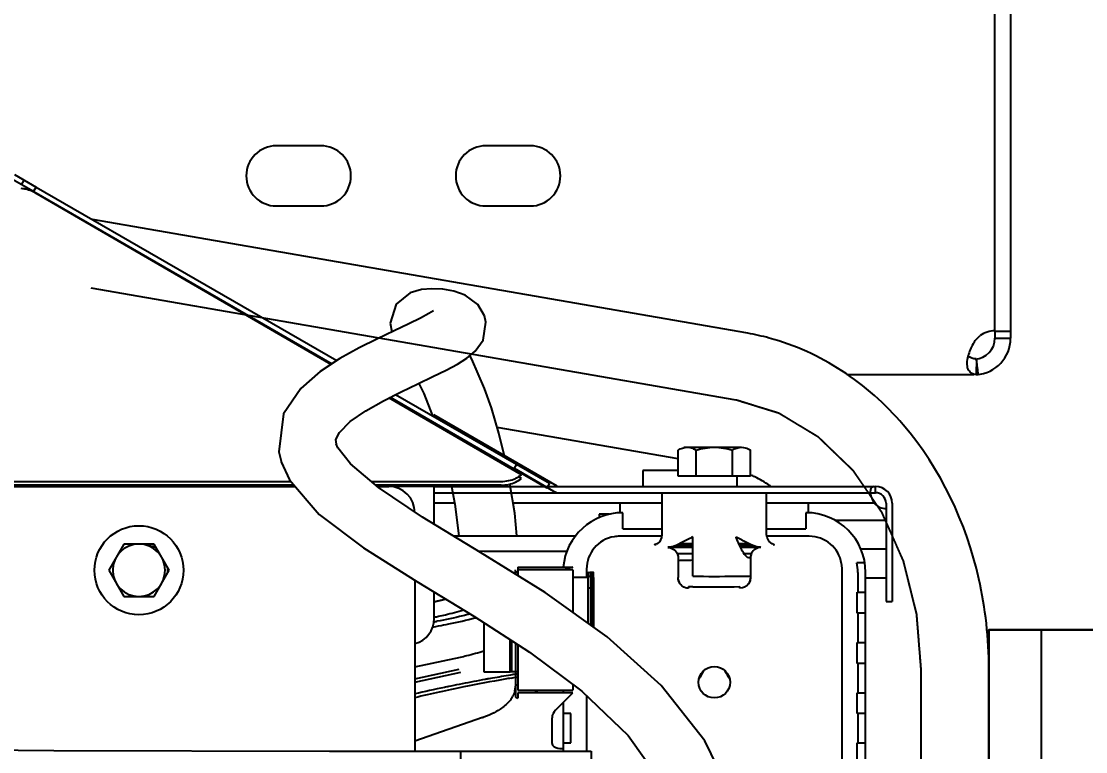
# Model space of a CAD drawing. Header units: millimetres. Extents: x 9130 to 9550, y -18883 to -17651.
# Drawn here: x 9357.52 to 9359.553, y -18043.487 to -18042.091 of the extents above; entities that cross this region are included whole.
import ezdxf

# ---------------------------------------------------------------- set-up
doc = ezdxf.new("R2010")
doc.units = ezdxf.units.MM
doc.linetypes.add('CENTER', pattern=[2, 1.25, -0.25, 0.25, -0.25])
doc.linetypes.add('HIDDEN', pattern=[9.525, 6.35, -3.175])
for name, color, linetype in [('1429459_RE01_DXF_HIDDEN_LINE', 7, 'Continuous'), ('1429459_RE01DXF_CONTINUOUS_LINE', 7, 'Continuous'), ('2654754_DXF_CONTINUOUS_LINE', 7, 'Continuous'), ('2706792_BM04DXF_CONTINUOUS_LINE', 7, 'Continuous'), ('3570569_DXF_CONTINUOUS_LINE', 7, 'Continuous'), ('3884027_DKREDXF_CONTINUOUS_LINE', 7, 'Continuous'), ('5P4115_DXF_CONTINUOUS_LINE', 7, 'Continuous'), ('DEFAULT_1', 7, 'CENTER')]:
    doc.layers.add(name, color=color, linetype=linetype)
doc.styles.add('KOTE ZA MONNTAZU', font='simplex.shx', dxfattribs={"width": 0.7, "oblique": 8, "height": 3})
doc.dimstyles.new('KOTE ZA MONTAZU u cm', dxfattribs={"dimscale": 0, "dimtxt": 1.5, "dimasz": 1.5, "dimexe": 0.8, "dimexo": 0.1, "dimgap": 1, "dimtad": 1, "dimdec": 1, "dimlfac": 10, "dimzin": 12, "dimdsep": 46, "dimtxsty": 'KOTE ZA MONNTAZU', "dimcen": 1.5, "dimclrt": 1, "dimadec": 0, "dimazin": 0, "dimtfac": 1, "dimtdec": 1, "dimtmove": 0, "dimatfit": 3, "dimfxl": 1, "dimtolj": 2, "dimtzin": 0, "dimarcsym": 0})

# ---------------------------------------------------------------- blocks, each defined once
blk = doc.blocks.new('*D1102')
at = {"color": 0, "lineweight": -2, "transparency": 16777216}
for p, q in [((9345.4099, -18047.6265), (9345.4099, -18048.7074)), ((9359.4099, -18047.6265), (9359.4099, -18048.7074)), ((9346.0099, -18048.5074), (9358.8099, -18048.5074))]:
    blk.add_line(p, q, dxfattribs=at)
at = {"color": 0, "transparency": 16777216}
for points in [[(9346.0099, -18048.4074), (9346.0099, -18048.6074), (9345.4099, -18048.5074)], [(9358.8099, -18048.4074), (9358.8099, -18048.6074), (9359.4099, -18048.5074)]]:
    blk.add_solid(points, dxfattribs=at)
at = {"layer": 'Defpoints', "color": 0, "transparency": 16777216}
for p in [(9345.4099, -18047.5265), (9359.4099, -18047.5265), (9359.4099, -18048.5074)]:
    blk.add_point(p, dxfattribs=at)
at = {"color": 1, "transparency": 16777216, "insert": (9352.4099, -18047.7074), "char_height": 3, "width": 6.923188, "attachment_point": 5, "style": 'KOTE ZA MONNTAZU'}
blk.add_mtext('\\A2;{\\H0.4x;140 cm}', dxfattribs=at)

msp = doc.modelspace()

# ---------------------------------------------------------------- linework, layer by layer
at = {"color": 1}
for points in [[(9362.0099, -18042.1815), (9362.0099, -18047.1815), (9362.1099, -18047.1815), (9362.1099, -18042.1815), (9362.0099, -18042.1815), (9360.5684, -18043.254), (9359.3684, -18043.254), (9359.3684, -18046.354), (9360.5684, -18046.354), (9362.0099, -18047.1815)], [(9359.3684, -18043.254), (9359.4684, -18043.254), (9359.4684, -18046.354), (9360.4684, -18046.354), (9360.4684, -18043.254), (9360.5684, -18043.254), (9360.5684, -18046.354), (9359.3684, -18046.354), (9359.3684, -18043.254), (9360.4684, -18043.254)]]:
    msp.add_lwpolyline(points, dxfattribs=at)
at = {"layer": '1429459_RE01_DXF_HIDDEN_LINE', "color": 8, "linetype": 'HIDDEN'}
msp.add_open_spline([(9358.9157, -18043.092), (9358.9156, -18043.0921), (9358.9156, -18043.0922), (9358.9155, -18043.0924), (9358.9154, -18043.0926), (9358.9153, -18043.0928), (9358.9152, -18043.093), (9358.9151, -18043.0933), (9358.9149, -18043.0936), (9358.9148, -18043.0938), (9358.9147, -18043.0941), (9358.9146, -18043.0944), (9358.9145, -18043.0947), (9358.9143, -18043.095), (9358.9142, -18043.0953), (9358.9142, -18043.0955), (9358.9141, -18043.0957), (9358.914, -18043.0959), (9358.9139, -18043.0962), (9358.9139, -18043.0964), (9358.9138, -18043.0965)], degree=3, knots=[0, 0, 0, 0, 0.0625, 0.125, 0.15625, 0.1875, 0.25, 0.3125, 0.375, 0.4375, 0.5, 0.5625, 0.625, 0.6875, 0.75, 0.8125, 0.84375, 0.875, 0.9375, 1, 1, 1, 1], dxfattribs=at)
at = {"layer": '1429459_RE01DXF_CONTINUOUS_LINE', "color": 7, "linetype": 'Continuous'}
for centre, radius, start, end in [((9358.9407, -18043.1042), 0.0333, 162.5394, 166.4248), ((9358.9399, -18043.104), 0.0326, 158.0766, 162.5323)]:
    msp.add_arc(centre, radius, start, end, dxfattribs=at)
at = {"layer": '2654754_DXF_CONTINUOUS_LINE', "color": 3, "linetype": 'Continuous'}
for p, q in [((9358.7074, -18042.9495), (9358.7074, -18042.98)), ((9358.7746, -18042.9495), (9358.7074, -18042.9495)), ((9358.8874, -18042.98), (9358.8874, -18042.96))]:
    msp.add_line(p, q, dxfattribs=at)
at = {"layer": '2706792_BM04DXF_CONTINUOUS_LINE', "color": 7, "linetype": 'Continuous'}
for p, q in [((9358.9077, -18042.6873), (9357.6563, -18042.47)), ((9358.7746, -18042.927), (9358.4293, -18042.8671)), ((9359.3684, -18046.3582), (9359.3684, -18043.3281))]:
    msp.add_line(p, q, dxfattribs=at)
for centre, radius, start, end in [((9358.8287, -18043.1416), 0.4612, 74.9328, 80.1403), ((9358.8197, -18043.1671), 0.2292, 63.6968, 65.8214), ((9358.812, -18043.1818), 0.2459, 56.0224, 63.6261), ((9358.804, -18043.1943), 0.2607, 55.5835, 56.0889), ((9358.5898, -18043.3278), 0.7786, 359.9806, 12.6962)]:
    msp.add_arc(centre, radius, start, end, dxfattribs=at)
msp.add_open_spline([(9359.3494, -18043.1567), (9359.3252, -18043.0501), (9359.2532, -18042.8959), (9359.0931, -18042.7531), (9358.9976, -18042.7095), (9358.9486, -18042.6963)], degree=3, knots=[0, 0, 0, 0, 0.515039, 0.761062, 1, 1, 1, 1], dxfattribs=at)
at = {"layer": '3570569_DXF_CONTINUOUS_LINE', "color": 7, "linetype": 'Continuous'}
for p, q in [((9359.3799, -18042.6824), (9359.3799, -18042.0365)), ((9359.4099, -18042.0365), (9359.4099, -18042.6965)), ((9358.0924, -18042.329), (9358.0074, -18042.329)), ((9358.4924, -18042.329), (9358.4074, -18042.329)), ((9358.0074, -18042.444), (9358.0924, -18042.444)), ((9358.4074, -18042.444), (9358.4924, -18042.444)), ((9359.3799, -18042.6834), (9359.4099, -18042.6834)), ((9359.3799, -18042.6965), (9359.4099, -18042.6965)), ((9359.3447, -18042.7363), (9359.3441, -18042.7661)), ((9359.3399, -18042.7665), (9359.0971, -18042.7665))]:
    msp.add_line(p, q, dxfattribs=at)
at = {"layer": '3570569_DXF_CONTINUOUS_LINE', "color": 3, "linetype": 'Continuous'}
msp.add_line((9359.3799, -18042.6834), (9359.3799, -18042.6965), dxfattribs=at)
at = {"layer": '3570569_DXF_CONTINUOUS_LINE', "color": 7, "linetype": 'Continuous'}
for centre, radius, start, end in [((9358.0074, -18042.3865), 0.0575, 90, 270), ((9358.0924, -18042.3865), 0.0575, 270, 90), ((9358.4074, -18042.3865), 0.0575, 90, 270), ((9358.4924, -18042.3865), 0.0575, 270, 90), ((9359.3818, -18042.7374), 0.055, 92.0214, 123.4929), ((9359.4072, -18042.7493), 0.0807, 148.9192, 166.5137), ((9359.3399, -18042.6965), 0.07, 274.1471, 0), ((9359.8219, -18042.6892), 0.48, 185.6282, 186.0249)]:
    msp.add_arc(centre, radius, start, end, dxfattribs=at)
at = {"layer": '3570569_DXF_CONTINUOUS_LINE', "color": 3, "linetype": 'Continuous'}
msp.add_arc((9359.3399, -18042.6965), 0.04, 273.1317, 0, dxfattribs=at)
at = {"layer": '3570569_DXF_CONTINUOUS_LINE', "color": 7, "linetype": 'Continuous'}
for points in [[(9359.338, -18042.7077), (9359.3416, -18042.7017), (9359.3461, -18042.696), (9359.3515, -18042.6915)], [(9359.3268, -18042.7445), (9359.3268, -18042.7398), (9359.3275, -18042.7351), (9359.3286, -18042.7305)], [(9359.3287, -18042.7558), (9359.3273, -18042.7522), (9359.3268, -18042.7483), (9359.3268, -18042.7445)], [(9359.3446, -18042.7396), (9359.3455, -18042.7484), (9359.3465, -18042.7572), (9359.3475, -18042.7661)], [(9359.3345, -18042.763), (9359.3319, -18042.7613), (9359.3299, -18042.7586), (9359.3287, -18042.7558)], [(9359.3441, -18042.7661), (9359.3408, -18042.7657), (9359.3373, -18042.7649), (9359.3345, -18042.763)]]:
    msp.add_open_spline(points, degree=3, dxfattribs=at)
at = {"layer": '3570569_DXF_CONTINUOUS_LINE', "color": 3, "linetype": 'Continuous'}
msp.add_open_spline([(9359.3442, -18042.7363), (9359.3387, -18042.7359), (9359.3319, -18042.7347), (9359.3288, -18042.7301)], degree=3, dxfattribs=at)
at = {"layer": '3884027_DKREDXF_CONTINUOUS_LINE', "color": 7, "linetype": 'Continuous'}
for p, q in [((9357.5072, -18042.3839), (9357.5485, -18042.4078)), ((9357.5435, -18042.4164), (9357.5022, -18042.3926)), ((9357.5207, -18042.4033), (9357.5257, -18042.3946)), ((9357.5435, -18042.4164), (9357.5485, -18042.4078)), ((9358.1119, -18042.7467), (9357.5464, -18042.4187)), ((9358.4753, -18042.9574), (9358.2224, -18042.8107)), ((9358.3073, -18042.8424), (9358.5429, -18042.9784)), ((9358.4659, -18042.9374), (9358.4609, -18042.9461)), ((9358.4609, -18042.9461), (9358.5238, -18042.9824)), ((9358.4614, -18042.9452), (9358.5369, -18042.9888)), ((9358.4659, -18042.9374), (9358.5288, -18042.9737)), ((9356.8829, -18042.9703), (9358.0349, -18042.9703)), ((9358.1885, -18042.9703), (9358.4366, -18042.9703)), ((9358.4753, -18042.9645), (9358.4695, -18042.9611)), ((9358.9132, -18042.96), (9358.7746, -18042.96)), ((9358.0411, -18042.9774), (9356.8829, -18042.9774)), ((9358.4366, -18042.9774), (9358.1969, -18042.9774)), ((9358.3089, -18043.004), (9358.3089, -18042.98)), ((9358.3089, -18042.98), (9359.1519, -18042.98)), ((9358.3089, -18042.992), (9359.1519, -18042.992)), ((9358.5288, -18042.9737), (9358.5238, -18042.9824)), ((9359.1519, -18042.992), (9359.1519, -18042.98)), ((9358.348, -18043.012), (9358.3089, -18043.012)), ((9358.7439, -18043.012), (9358.4596, -18043.012)), ((9358.6639, -18043.0302), (9358.6639, -18043.012)), ((9359.1495, -18043.012), (9358.9439, -18043.012)), ((9359.0239, -18043.0308), (9359.0239, -18043.012)), ((9358.6435, -18043.0329), (9358.6239, -18043.0329)), ((9358.6689, -18043.061), (9358.6689, -18043.03)), ((9359.0189, -18043.03), (9359.0189, -18043.061)), ((9359.1719, -18043.045), (9359.0753, -18043.045)), ((9358.7439, -18043.075), (9358.6629, -18043.075)), ((9358.6689, -18043.061), (9358.7439, -18043.061)), ((9358.9439, -18043.061), (9359.0189, -18043.061)), ((9359.0249, -18043.075), (9358.9439, -18043.075)), ((9357.7738, -18043.09), (9357.7449, -18043.09)), ((9357.8026, -18043.14), (9357.7738, -18043.09)), ((9358.7721, -18043.092), (9358.8031, -18043.092)), ((9358.8031, -18043.1513), (9358.8031, -18043.0762)), ((9358.8913, -18043.092), (9358.9157, -18043.092)), ((9358.7731, -18043.108), (9358.8031, -18043.108)), ((9358.9004, -18043.108), (9358.9147, -18043.108)), ((9357.7999, -18043.1447), (9357.7999, -18043.1353)), ((9358.4689, -18043.134), (9358.4689, -18043.1505)), ((9358.4689, -18043.134), (9358.5739, -18043.134)), ((9358.5739, -18043.134), (9358.559, -18043.1375)), ((9359.1315, -18043.126), (9359.1163, -18043.126)), ((9357.7738, -18043.19), (9357.8026, -18043.14)), ((9358.4639, -18043.1474), (9358.4639, -18043.139)), ((9358.5739, -18043.139), (9358.4689, -18043.139)), ((9358.5739, -18043.139), (9358.5739, -18043.2209)), ((9358.6032, -18043.154), (9358.5739, -18043.154)), ((9358.5999, -18043.138), (9358.5999, -18043.154)), ((9358.6032, -18043.2418), (9358.6032, -18043.154)), ((9358.6033, -18043.144), (9358.6055, -18043.1438)), ((9358.6039, -18043.1534), (9358.6039, -18043.1439)), ((9358.6055, -18043.1436), (9358.6059, -18043.144)), ((9358.6061, -18043.144), (9358.6059, -18043.144)), ((9358.6066, -18043.144), (9358.6061, -18043.144)), ((9358.6129, -18043.144), (9358.6066, -18043.144)), ((9358.6071, -18043.144), (9358.6071, -18043.2445)), ((9358.6104, -18043.174), (9358.6104, -18043.144)), ((9358.6132, -18043.154), (9358.6131, -18043.1512)), ((9358.6132, -18043.154), (9358.6132, -18043.2489)), ((9358.8847, -18043.1513), (9358.9129, -18043.1513)), ((9359.0879, -18043.694), (9359.0879, -18043.138)), ((9359.1179, -18043.144), (9359.1179, -18043.182)), ((9358.6104, -18043.174), (9358.6032, -18043.174)), ((9358.6088, -18043.2458), (9358.6088, -18043.174)), ((9358.7949, -18043.1713), (9358.7949, -18043.1745)), ((9358.8929, -18043.1745), (9358.8929, -18043.1713)), ((9357.7449, -18043.19), (9357.7738, -18043.19)), ((9359.1169, -18043.222), (9359.1169, -18043.182)), ((9359.1179, -18043.182), (9359.1329, -18043.182)), ((9359.1329, -18043.222), (9359.1329, -18043.182)), ((9358.3879, -18043.2307), (9358.3888, -18043.2305)), ((9359.1179, -18043.222), (9359.1179, -18043.278)), ((9359.1329, -18043.222), (9359.1179, -18043.222)), ((9358.4539, -18043.334), (9358.4539, -18043.2724)), ((9359.1169, -18043.318), (9359.1169, -18043.278)), ((9359.1179, -18043.278), (9359.1329, -18043.278)), ((9359.1329, -18043.318), (9359.1329, -18043.278)), ((9358.4639, -18043.2789), (9358.4639, -18043.3801)), ((9358.4689, -18043.2821), (9358.4689, -18043.369)), ((9359.1179, -18043.318), (9359.1179, -18043.374)), ((9359.1329, -18043.318), (9359.1179, -18043.318)), ((9358.2719, -18043.3475), (9358.3567, -18043.3291)), ((9358.4689, -18043.334), (9358.4539, -18043.334)), ((9358.4599, -18043.3395), (9358.4575, -18043.3399)), ((9358.4628, -18043.339), (9358.4599, -18043.3395)), ((9358.4647, -18043.3387), (9358.4628, -18043.339)), ((9358.4662, -18043.3385), (9358.4647, -18043.3387)), ((9358.4162, -18043.347), (9358.4129, -18043.3475)), ((9358.4203, -18043.3462), (9358.4162, -18043.347)), ((9358.4575, -18043.3399), (9358.4549, -18043.3403)), ((9358.4559, -18043.3461), (9358.4585, -18043.3456)), ((9358.4585, -18043.3456), (9358.4608, -18043.3452)), ((9358.4608, -18043.3452), (9358.4647, -18043.3446)), ((9358.4647, -18043.3446), (9358.4664, -18043.3443)), ((9358.4664, -18043.3443), (9358.4689, -18043.3439)), ((9358.5739, -18043.3582), (9358.5739, -18043.369)), ((9358.3407, -18043.3613), (9358.3369, -18043.3621)), ((9358.4689, -18043.369), (9358.5739, -18043.369)), ((9358.4689, -18043.374), (9358.4689, -18043.3845)), ((9358.5739, -18043.374), (9358.4689, -18043.374)), ((9358.5039, -18043.374), (9358.5039, -18043.369)), ((9358.5406, -18043.4073), (9358.5739, -18043.374)), ((9358.5549, -18043.369), (9358.5549, -18043.374)), ((9358.5999, -18043.3795), (9358.5999, -18043.4859)), ((9359.1169, -18043.414), (9359.1169, -18043.374)), ((9359.1179, -18043.374), (9359.1329, -18043.374)), ((9359.1329, -18043.414), (9359.1329, -18043.374)), ((9358.5549, -18043.393), (9358.5549, -18043.414)), ((9358.5699, -18043.414), (9358.5549, -18043.414)), ((9358.5699, -18043.47), (9358.5699, -18043.414)), ((9359.1179, -18043.414), (9359.1179, -18043.47)), ((9359.1329, -18043.414), (9359.1179, -18043.414)), ((9358.5339, -18043.4708), (9358.5339, -18043.4217)), ((9358.5549, -18043.47), (9358.5549, -18043.4859)), ((9358.5549, -18043.47), (9358.5699, -18043.47)), ((9359.1169, -18043.51), (9359.1169, -18043.47)), ((9359.1179, -18043.47), (9359.1329, -18043.47)), ((9359.1329, -18043.51), (9359.1329, -18043.47)), ((9358.3589, -18043.4859), (9358.3589, -18043.9059)), ((9358.6089, -18043.4859), (9358.6089, -18043.9059))]:
    msp.add_line(p, q, dxfattribs=at)
at = {"layer": '3884027_DKREDXF_CONTINUOUS_LINE', "color": 6, "linetype": 'Continuous'}
for p, q in [((9357.5435, -18042.4164), (9358.1136, -18042.7456)), ((9357.5485, -18042.4078), (9358.123, -18042.7394)), ((9358.3073, -18042.6444), (9358.2989, -18042.6497)), ((9358.405, -18042.6541), (9358.3925, -18042.6322)), ((9358.2248, -18042.6677), (9358.2277, -18042.6847)), ((9358.4077, -18042.6662), (9358.4049, -18042.6538)), ((9358.2794, -18042.7829), (9358.2891, -18042.8024)), ((9358.2245, -18042.8096), (9358.4609, -18042.9461)), ((9358.2352, -18042.8042), (9358.4659, -18042.9374)), ((9358.2891, -18042.8024), (9358.3053, -18042.8447)), ((9358.125, -18042.9063), (9358.1219, -18042.8987)), ((9358.7746, -18042.96), (9358.7746, -18042.9104)), ((9358.7854, -18042.905), (9358.8959, -18042.905)), ((9358.8093, -18042.96), (9358.8093, -18042.9104)), ((9358.8785, -18042.96), (9358.8785, -18042.9104)), ((9358.9132, -18042.96), (9358.9132, -18042.9104)), ((9358.0118, -18042.9135), (9358.0177, -18042.9364)), ((9356.8429, -18042.9799), (9358.0432, -18042.9799)), ((9358.2, -18042.9799), (9358.2219, -18042.9799)), ((9358.3089, -18042.98), (9358.2219, -18042.98)), ((9358.4628, -18043.0311), (9358.4535, -18042.9746)), ((9358.7439, -18042.992), (9358.7439, -18043.0724)), ((9358.9439, -18043.0724), (9358.9439, -18042.992)), ((9358.3089, -18043.0519), (9358.3089, -18043.004)), ((9359.1719, -18043.012), (9359.1719, -18043.2)), ((9359.1839, -18043.012), (9359.1839, -18043.2)), ((9358.4669, -18043.074), (9358.4628, -18043.0311)), ((9358.6239, -18043.0329), (9358.6239, -18043.0393)), ((9358.3451, -18043.074), (9358.579, -18043.074)), ((9358.9446, -18043.0775), (9358.9439, -18043.0724)), ((9357.716, -18043.09), (9357.6872, -18043.14)), ((9357.7449, -18043.09), (9357.716, -18043.09)), ((9358.7785, -18043.0889), (9358.7869, -18043.0887)), ((9358.9036, -18043.0888), (9358.9093, -18043.0889)), ((9358.9487, -18043.0854), (9358.9446, -18043.0775)), ((9358.8031, -18043.0965), (9358.7577, -18043.0965)), ((9358.9301, -18043.0965), (9358.8935, -18043.0965)), ((9359.1719, -18043.1), (9359.1229, -18043.1)), ((9358.7749, -18043.1163), (9358.7749, -18043.154)), ((9358.9129, -18043.1163), (9358.9129, -18043.154)), ((9357.6872, -18043.14), (9357.716, -18043.19)), ((9358.6071, -18043.152), (9358.6055, -18043.152)), ((9358.6139, -18043.152), (9358.6104, -18043.152)), ((9358.6122, -18043.2482), (9358.6122, -18043.1521)), ((9358.9129, -18043.154), (9358.9122, -18043.1596)), ((9359.1329, -18043.182), (9359.1329, -18043.144)), ((9359.1719, -18043.155), (9359.1329, -18043.155)), ((9358.2719, -18043.1593), (9358.2719, -18043.4865)), ((9358.9122, -18043.1596), (9358.9089, -18043.1663)), ((9357.716, -18043.19), (9357.7449, -18043.19)), ((9358.3089, -18043.232), (9358.3089, -18043.1818)), ((9358.6391, -18043.2674), (9358.5205, -18043.1828)), ((9359.1719, -18043.2), (9359.1839, -18043.2)), ((9359.1329, -18043.278), (9359.1329, -18043.222)), ((9358.4039, -18043.2402), (9358.4039, -18043.334)), ((9358.4566, -18043.2741), (9358.4566, -18043.334)), ((9358.7421, -18043.3602), (9358.6391, -18043.2674)), ((9358.4912, -18043.2964), (9358.5911, -18043.3711)), ((9358.2719, -18043.3247), (9358.3589, -18043.3059)), ((9359.1329, -18043.374), (9359.1329, -18043.318)), ((9358.2719, -18043.354), (9358.36, -18043.3349)), ((9358.4039, -18043.334), (9358.4539, -18043.334)), ((9358.5056, -18043.374), (9358.5057, -18043.369)), ((9358.826, -18043.4662), (9358.7421, -18043.3602)), ((9358.5549, -18043.414), (9358.5549, -18043.47)), ((9359.1329, -18043.47), (9359.1329, -18043.414)), ((9358.4012, -18043.4216), (9358.2719, -18043.4668)), ((9358.3589, -18043.4865), (9358.1089, -18043.4865)), ((9358.3589, -18043.4859), (9358.6089, -18043.4859))]:
    msp.add_line(p, q, dxfattribs=at)
for points in [[(9358.3925, -18042.6322), (9358.3682, -18042.6142), (9358.3465, -18042.6068), (9358.3252, -18042.6032), (9358.3046, -18042.6022), (9358.2848, -18042.6035), (9358.2627, -18042.6097), (9358.2362, -18042.6313), (9358.2248, -18042.6677)], [(9358.2989, -18042.6497), (9358.2829, -18042.6583), (9358.2605, -18042.6693), (9358.2326, -18042.6824), (9358.2006, -18042.6976), (9358.1655, -18042.7152), (9358.1287, -18042.7356), (9358.0911, -18042.7604), (9358.0539, -18042.7928)], [(9358.1221, -18042.8994), (9358.1211, -18042.8899), (9358.1279, -18042.8766), (9358.1485, -18042.8561), (9358.1784, -18042.8351), (9358.2118, -18042.816), (9358.2455, -18042.799), (9358.2774, -18042.7838), (9358.3065, -18042.7701), (9358.3319, -18042.7577), (9358.3534, -18042.7463), (9358.3714, -18042.7349), (9358.3873, -18042.7214), (9358.4022, -18042.7001), (9358.4077, -18042.6662)], [(9358.4181, -18042.8296), (9358.405, -18042.7929), (9358.3806, -18042.7365), (9358.3772, -18042.73)], [(9358.0539, -18042.7928), (9358.021, -18042.8409), (9358.0118, -18042.9135)], [(9358.4435, -18042.9245), (9358.4325, -18042.8779), (9358.418, -18042.8295)], [(9358.5205, -18043.1828), (9358.3973, -18043.1058), (9358.2868, -18043.0384), (9358.2024, -18042.982), (9358.1488, -18042.9369), (9358.125, -18042.9063)], [(9358.0165, -18042.933), (9358.0323, -18042.9673), (9358.0894, -18043.0332), (9358.1736, -18043.097), (9358.2757, -18043.1617), (9358.3843, -18043.2276), (9358.4912, -18043.2964)], [(9358.3419, -18042.98), (9358.3483, -18043.0135), (9358.356, -18043.074)], [(9358.7439, -18043.0724), (9358.7433, -18043.0773), (9358.7396, -18043.0848), (9358.7345, -18043.0893), (9358.7306, -18043.091), (9358.7296, -18043.0913)], [(9358.7296, -18043.0913), (9358.7296, -18043.0913), (9358.7307, -18043.0911), (9358.733, -18043.0909)], [(9358.7869, -18043.0887), (9358.7973, -18043.0886), (9358.8031, -18043.0885)], [(9358.8898, -18043.0885), (9358.8925, -18043.0886), (9358.9036, -18043.0888)], [(9358.9571, -18043.0911), (9358.9581, -18043.0913), (9358.9576, -18043.0911), (9358.9542, -18043.0898), (9358.9487, -18043.0854)], [(9358.7789, -18043.1663), (9358.7756, -18043.1593), (9358.7749, -18043.154)], [(9358.5911, -18043.3711), (9358.6793, -18043.4555), (9358.749, -18043.5534), (9358.7924, -18043.666)], [(9358.1089, -18043.4865), (9357.5823, -18043.4849), (9357.0376, -18043.48), (9356.5127, -18043.472)], [(9358.8977, -18044.1718), (9358.9088, -18044.0134), (9358.9187, -18043.8646), (9358.9144, -18043.7226), (9358.8848, -18043.5878), (9358.826, -18043.4662)]]:
    msp.add_lwpolyline(points, dxfattribs=at)
at = {"layer": '3884027_DKREDXF_CONTINUOUS_LINE', "color": 7, "linetype": 'Continuous'}
for centre, radius in [((9357.7449, -18043.14), 0.085), ((9358.8439, -18043.354), 0.03)]:
    msp.add_circle(centre, radius, dxfattribs=at)
for centre, radius, start, end in [((9357.5148, -18042.48), 0.0694, 80.6684, 85.5821), ((9358.4366, -18042.9008), 0.0695, 269.96, 282.0198), ((9358.4422, -18042.9173), 0.052, 295.2617, 302.0982), ((9358.4366, -18042.9079), 0.0695, 269.96, 282.0198), ((9358.5489, -18042.968), 0.024, 240, 270), ((9359.1519, -18043.012), 0.02, 0, 90), ((9359.1719, -18042.992), 0.03, 221.8103, 270), ((9358.6689, -18043.144), 0.114, 90, 174.9661), ((9359.0189, -18043.144), 0.114, 0, 90), ((9358.6629, -18043.1381), 0.0631, 94.7365, 99.4742), ((9358.6629, -18043.138), 0.063, 90.0032, 94.74), ((9359.025, -18043.1379), 0.0629, 9.474, 90.0153), ((9357.7449, -18043.14), 0.05, 270, 90), ((9357.7589, -18043.138), 0.045, 63.8941, 83.4922), ((9358.6628, -18043.1379), 0.0629, 99.474, 180.0153), ((9359.0248, -18043.138), 0.0631, 4.7365, 9.4741), ((9359.0249, -18043.138), 0.063, 0.0032, 4.74), ((9359.0189, -18043.144), 0.099, 0, 10.4757), ((9358.8439, -18040.9724), 2.1793, 268.9264, 271.0736), ((9358.7949, -18043.1546), 0.0199, 215.7363, 233.1144), ((9358.8375, -18040.4413), 2.7303, 269.1063, 269.2698), ((9358.8439, -18039.9934), 3.1783, 269.257, 270.8833), ((9358.0742, -18041.9546), 1.3052, 280.3184, 280.5907), ((9358.0764, -18041.9576), 1.3112, 280.0924, 280.5866), ((9358.4381, -18043.1659), 0.1748, 279.2516, 280.1527), ((9358.8732, -18045.9634), 2.656, 101.0919, 101.5653), ((9358.9365, -18046.2899), 2.9886, 100.2157, 101.0794), ((9358.9675, -18046.3391), 3.0364, 99.9335, 101.432), ((9359.0209, -18046.7518), 3.4581, 99.4207, 100.0024), ((9359.0195, -18046.6257), 3.3277, 99.7505, 99.9648), ((9358.8897, -18046.0342), 2.7287, 101.8689, 103.0895), ((9358.895, -18045.9628), 2.6533, 101.5093, 103.5841), ((9358.8446, -18045.8238), 2.5135, 101.6548, 101.849), ((9358.5326, -18043.3872), 0.034, 154.1164, 157.0312), ((9358.535, -18043.3884), 0.0366, 147.9359, 154.0725), ((9358.5539, -18043.4415), 0.0394, 262.4785, 270.0081)]:
    msp.add_arc(centre, radius, start, end, dxfattribs=at)
at = {"layer": '3884027_DKREDXF_CONTINUOUS_LINE', "color": 6, "linetype": 'Continuous'}
for centre, radius, start, end in [((9358.2219, -18043.0299), 0.05, 0, 90), ((9359.1519, -18043.012), 0.032, 0, 90), ((9357.7449, -18043.14), 0.05, 90, 270), ((9358.4898, -18034.0939), 9.0098, 269.38413, 270.46162), ((9358.8194, -18044.521), 1.4, 91.3479, 91.8225), ((9358.8323, -18045.066), 1.9452, 90.8614, 91.3492), ((9358.0821, -18042.1443), 1.0799, 282.1375, 283.3251), ((9358.0859, -18042.1662), 1.0575, 282.2066, 283.463), ((9358.2589, -18043.232), 0.05, 285.1903, 0), ((9358.0671, -18042.106), 1.1495, 282.1545, 282.5756), ((9358.4281, -18043.3625), 0.0358, 345.7964, 350.6686), ((9358.4292, -18043.3627), 0.0347, 350.6835, 353.226), ((9358.4302, -18043.3628), 0.0337, 353.2094, 359.9829), ((9358.4156, -18043.3571), 0.0495, 325.2124, 331.4184), ((9358.3373, -18043.2393), 0.1931, 289.2954, 289.7177)]:
    msp.add_arc(centre, radius, start, end, dxfattribs=at)
at = {"layer": '3884027_DKREDXF_CONTINUOUS_LINE', "color": 7, "linetype": 'Continuous'}
for points in [[(9357.5368, -18042.4143), (9357.5333, -18042.4131), (9357.5297, -18042.4122), (9357.526, -18042.4116)], [(9357.5464, -18042.4187), (9357.5433, -18042.4169), (9357.5401, -18042.4155), (9357.5368, -18042.4143)], [(9358.4511, -18042.9688), (9358.4557, -18042.9678), (9358.4602, -18042.9664), (9358.4644, -18042.9644)], [(9358.4511, -18042.9759), (9358.4557, -18042.9749), (9358.4602, -18042.9734), (9358.4644, -18042.9714)], [(9358.4644, -18042.9714), (9358.4683, -18042.9696), (9358.472, -18042.9673), (9358.4753, -18042.9645)], [(9359.142, -18042.9918), (9359.1424, -18042.9955), (9359.1433, -18042.9991), (9359.1446, -18043.0025)], [(9359.1495, -18042.98), (9359.1464, -18042.98), (9359.1428, -18042.9829), (9359.1422, -18042.986)], [(9359.1446, -18043.0025), (9359.1458, -18043.0059), (9359.1475, -18043.0091), (9359.1495, -18043.012)], [(9358.8031, -18043.0762), (9358.7965, -18043.0796), (9358.79, -18043.0831), (9358.7834, -18043.0864)], [(9358.9042, -18043.0863), (9358.8977, -18043.083), (9358.8912, -18043.0796), (9358.8847, -18043.0762)], [(9358.9145, -18043.0915), (9358.911, -18043.0898), (9358.9076, -18043.0881), (9358.9042, -18043.0863)], [(9358.9211, -18043.0943), (9358.9188, -18043.0935), (9358.9167, -18043.0925), (9358.9145, -18043.0915)], [(9358.7549, -18043.0963), (9358.762, -18043.0963), (9358.7698, -18043.1012), (9358.7729, -18043.1076)], [(9358.7729, -18043.1076), (9358.7742, -18043.1103), (9358.7749, -18043.1133), (9358.7749, -18043.1163)], [(9358.9149, -18043.1076), (9358.9136, -18043.1103), (9358.9129, -18043.1133), (9358.9129, -18043.1163)], [(9358.9329, -18043.0963), (9358.9258, -18043.0963), (9358.918, -18043.1012), (9358.9149, -18043.1076)], [(9358.7788, -18043.1662), (9358.7763, -18043.1628), (9358.7749, -18043.1583), (9358.7749, -18043.154)], [(9358.9129, -18043.154), (9358.9129, -18043.1583), (9358.9115, -18043.1627), (9358.909, -18043.1662)], [(9358.7949, -18043.1745), (9358.7907, -18043.1745), (9358.7863, -18043.173), (9358.783, -18043.1705)], [(9358.909, -18043.1662), (9358.9055, -18043.1711), (9358.8989, -18043.1745), (9358.8929, -18043.1745)], [(9358.8231, -18043.3325), (9358.8203, -18043.3377), (9358.8174, -18043.3429), (9358.8145, -18043.348)], [(9358.8733, -18043.348), (9358.8704, -18043.3429), (9358.8675, -18043.3377), (9358.8647, -18043.3325)], [(9358.5406, -18043.4073), (9358.5368, -18043.411), (9358.5339, -18043.4164), (9358.5339, -18043.4217)]]:
    msp.add_open_spline(points, degree=3, dxfattribs=at)
at = {"layer": '3884027_DKREDXF_CONTINUOUS_LINE', "color": 6, "linetype": 'Continuous'}
for points in [[(9358.7746, -18042.9104), (9358.7799, -18042.9073), (9358.7859, -18042.905), (9358.7919, -18042.905)], [(9358.7919, -18042.905), (9358.7954, -18042.905), (9358.7989, -18042.9057), (9358.8022, -18042.907)], [(9358.8022, -18042.907), (9358.8046, -18042.9079), (9358.807, -18042.909), (9358.8093, -18042.9104)], [(9358.8093, -18042.9104), (9358.8205, -18042.9071), (9358.8322, -18042.905), (9358.8439, -18042.905)], [(9358.8439, -18042.905), (9358.8556, -18042.905), (9358.8673, -18042.9071), (9358.8785, -18042.9104)], [(9358.8785, -18042.9104), (9358.8838, -18042.9073), (9358.8898, -18042.905), (9358.8959, -18042.905)], [(9358.8959, -18042.905), (9358.9006, -18042.905), (9358.9053, -18042.9064), (9358.9096, -18042.9084)], [(9358.4628, -18043.3713), (9358.462, -18043.3746), (9358.4607, -18043.3778), (9358.4591, -18043.3808)], [(9358.4348, -18043.4054), (9358.4248, -18043.412), (9358.4138, -18043.4171), (9358.4025, -18043.4211)]]:
    msp.add_open_spline(points, degree=3, dxfattribs=at)
for points, knots in [([(9358.9096, -18042.9084), (9358.9102, -18042.9087), (9358.9114, -18042.9093), (9358.9126, -18042.91), (9358.9132, -18042.9104)], [0, 0, 0, 0, 0.496469, 1, 1, 1, 1]), ([(9358.3174, -18043.2279), (9358.3216, -18043.227), (9358.3377, -18043.2233), (9358.3536, -18043.2192), (9358.3652, -18043.2159)], [0, 0, 0, 0, 0.266126, 1, 1, 1, 1]), ([(9358.3589, -18043.3059), (9358.363, -18043.305), (9358.3781, -18043.3015), (9358.3931, -18043.2973), (9358.4039, -18043.2937)], [0, 0, 0, 0, 0.268467, 1, 1, 1, 1]), ([(9358.4563, -18043.3853), (9358.455, -18043.3872), (9358.4489, -18043.3949), (9358.4411, -18043.4012), (9358.4348, -18043.4054)], [0, 0, 0, 0, 0.225373, 1, 1, 1, 1])]:
    msp.add_open_spline(points, degree=3, knots=knots, dxfattribs=at)
at = {"layer": '3884027_DKREDXF_CONTINUOUS_LINE', "color": 7, "linetype": 'Continuous'}
for points, knots in [([(9358.4698, -18042.9614), (9358.4708, -18042.9608), (9358.4727, -18042.9595), (9358.4744, -18042.9581), (9358.4753, -18042.9574)], [0, 0, 0, 0, 0.507173, 1, 1, 1, 1]), ([(9359.1422, -18042.986), (9359.142, -18042.9869), (9359.1418, -18042.9888), (9359.1419, -18042.9908), (9359.142, -18042.9918)], [0, 0, 0, 0, 0.465426, 1, 1, 1, 1]), ([(9358.7622, -18043.0955), (9358.7604, -18043.0956), (9358.7588, -18043.0962), (9358.7549, -18043.0956), (9358.7549, -18043.0963)], [0, 0, 0, 0, 0.739365, 1, 1, 1, 1]), ([(9358.7834, -18043.0864), (9358.7779, -18043.0893), (9358.7711, -18043.0926), (9358.7637, -18043.0954), (9358.7622, -18043.0955)], [0, 0, 0, 0, 0.803235, 1, 1, 1, 1]), ([(9358.8847, -18043.0762), (9358.8876, -18043.0839), (9358.8924, -18043.0955), (9358.9003, -18043.1083), (9358.9058, -18043.1151), (9358.9092, -18043.1155)], [0, 0, 0, 0, 0.521313, 0.780181, 1, 1, 1, 1]), ([(9358.9256, -18043.0955), (9358.9249, -18043.0954), (9358.9234, -18043.0951), (9358.9219, -18043.0946), (9358.9211, -18043.0943)], [0, 0, 0, 0, 0.420434, 1, 1, 1, 1]), ([(9358.9329, -18043.0963), (9358.9329, -18043.0956), (9358.929, -18043.0962), (9358.9274, -18043.0956), (9358.9256, -18043.0955)], [0, 0, 0, 0, 0.259856, 1, 1, 1, 1]), ([(9358.9092, -18043.1155), (9358.9102, -18043.1156), (9358.9129, -18043.115), (9358.9118, -18043.1162), (9358.9116, -18043.1162)], [0, 0, 0, 0, 0.815951, 1, 1, 1, 1]), ([(9358.4633, -18043.1449), (9358.4631, -18043.1451), (9358.4625, -18043.1455), (9358.462, -18043.1459), (9358.4618, -18043.1462)], [0, 0, 0, 0, 0.495267, 1, 1, 1, 1]), ([(9358.4653, -18043.1444), (9358.465, -18043.1444), (9358.4643, -18043.1445), (9358.4637, -18043.1448), (9358.4633, -18043.1449)], [0, 0, 0, 0, 0.487106, 1, 1, 1, 1]), ([(9358.4668, -18043.1436), (9358.4666, -18043.1437), (9358.4661, -18043.144), (9358.4656, -18043.1443), (9358.4653, -18043.1444)], [0, 0, 0, 0, 0.476603, 1, 1, 1, 1]), ([(9358.4673, -18043.1432), (9358.4672, -18043.1433), (9358.467, -18043.1434), (9358.4669, -18043.1435), (9358.4668, -18043.1436)], [0, 0, 0, 0, 0.48834, 1, 1, 1, 1]), ([(9358.6033, -18043.144), (9358.6022, -18043.144), (9358.6038, -18043.1495), (9358.6028, -18043.1517), (9358.6027, -18043.154)], [0, 0, 0, 0, 0.325042, 1, 1, 1, 1]), ([(9358.613, -18043.1441), (9358.613, -18043.1441), (9358.613, -18043.144), (9358.613, -18043.144), (9358.6129, -18043.144)], [0, 0, 0, 0, 0.676118, 1, 1, 1, 1]), ([(9358.6131, -18043.1512), (9358.613, -18043.1491), (9358.613, -18043.1468), (9358.6131, -18043.1444), (9358.613, -18043.1441)], [0, 0, 0, 0, 0.874301, 1, 1, 1, 1]), ([(9358.378, -18043.2237), (9358.3731, -18043.2249), (9358.352, -18043.2301), (9358.3306, -18043.2345), (9358.3141, -18043.2376)], [0, 0, 0, 0, 0.230613, 1, 1, 1, 1]), ([(9358.3173, -18043.2464), (9358.3237, -18043.2452), (9358.3474, -18043.2406), (9358.3709, -18043.2352), (9358.3879, -18043.2307)], [0, 0, 0, 0, 0.272122, 1, 1, 1, 1]), ([(9358.4129, -18043.3475), (9358.4119, -18043.3477), (9358.4097, -18043.3481), (9358.4076, -18043.3485), (9358.4065, -18043.3487)], [0, 0, 0, 0, 0.500408, 1, 1, 1, 1]), ([(9358.4639, -18043.3628), (9358.4639, -18043.3617), (9358.4654, -18043.3595), (9358.4677, -18043.3585), (9358.4689, -18043.3585)], [0, 0, 0, 0, 0.477507, 1, 1, 1, 1]), ([(9358.4639, -18043.3801), (9358.4639, -18043.3813), (9358.4654, -18043.3834), (9358.4677, -18043.3845), (9358.4689, -18043.3845)], [0, 0, 0, 0, 0.477507, 1, 1, 1, 1]), ([(9358.5339, -18043.4708), (9358.5339, -18043.472), (9358.5364, -18043.4781), (9358.5437, -18043.4798), (9358.5487, -18043.4805)], [0, 0, 0, 0, 0.182035, 1, 1, 1, 1])]:
    msp.add_open_spline(points, degree=3, knots=knots, dxfattribs=at)
at = {"layer": '5P4115_DXF_CONTINUOUS_LINE', "color": 7, "linetype": 'Continuous'}
for centre in [(9358.8882, -18043.1045), (9358.8982, -18043.1045)]:
    msp.add_arc(centre, 0.1093, 173.4417, 175.8056, dxfattribs=at)
at = {"layer": 'DEFAULT_1', "color": 2, "linetype": 'CENTER'}
for p, q in [((9358.8855, -18042.8148), (9356.3589, -18042.3762)), ((9359.2389, -18046.3582), (9359.2389, -18043.3281))]:
    msp.add_line(p, q, dxfattribs=at)
msp.add_open_spline([(9359.2389, -18043.3281), (9359.2383, -18043.3205), (9359.2374, -18043.3091), (9359.2362, -18043.2939), (9359.2352, -18043.2825), (9359.2345, -18043.273), (9359.2339, -18043.2654), (9359.2334, -18043.2597), (9359.233, -18043.254), (9359.2325, -18043.2483), (9359.2321, -18043.2436), (9359.2318, -18043.2398), (9359.2316, -18043.2369), (9359.2314, -18043.2341), (9359.2312, -18043.2317), (9359.231, -18043.2298), (9359.2309, -18043.2284), (9359.2308, -18043.2272), (9359.2307, -18043.2262), (9359.2307, -18043.2255), (9359.2306, -18043.2249), (9359.2306, -18043.2245), (9359.2306, -18043.2242), (9359.2306, -18043.224), (9359.2306, -18043.2239), (9359.2305, -18043.2237), (9359.2305, -18043.2236), (9359.2304, -18043.2232), (9359.2302, -18043.2225), (9359.2299, -18043.2213), (9359.2296, -18043.2199), (9359.2292, -18043.2185), (9359.2288, -18043.2167), (9359.2282, -18043.2144), (9359.2275, -18043.2116), (9359.2266, -18043.2079), (9359.2254, -18043.2033), (9359.224, -18043.1977), (9359.2222, -18043.1903), (9359.2199, -18043.181), (9359.2176, -18043.1718), (9359.2157, -18043.1644), (9359.2144, -18043.1588), (9359.213, -18043.1533), (9359.2116, -18043.1477), (9359.2102, -18043.1422), (9359.2091, -18043.1375), (9359.2081, -18043.1338), (9359.2076, -18043.1315), (9359.2071, -18043.1297), (9359.2068, -18043.1283), (9359.2064, -18043.1269), (9359.2061, -18043.1257), (9359.2059, -18043.1248), (9359.2057, -18043.1241), (9359.2056, -18043.1235), (9359.2055, -18043.1231), (9359.2054, -18043.1228), (9359.2053, -18043.1226), (9359.2053, -18043.1224), (9359.2053, -18043.1223), (9359.2053, -18043.1223), (9359.2052, -18043.1222), (9359.2051, -18043.122), (9359.205, -18043.1217), (9359.2048, -18043.1213), (9359.2046, -18043.1208), (9359.2042, -18043.1199), (9359.2037, -18043.1189), (9359.203, -18043.1172), (9359.2021, -18043.1151), (9359.2009, -18043.1125), (9359.1998, -18043.11), (9359.1987, -18043.1075), (9359.1972, -18043.1041), (9359.1953, -18043.0998), (9359.1923, -18043.0931), (9359.1886, -18043.0846), (9359.1841, -18043.0744), (9359.1803, -18043.066), (9359.1773, -18043.0592), (9359.1751, -18043.0541), (9359.1728, -18043.049), (9359.1709, -18043.0448), (9359.1694, -18043.0414), (9359.1683, -18043.0389), (9359.1672, -18043.0364), (9359.1662, -18043.0342), (9359.1656, -18043.0328), (9359.1652, -18043.0319), (9359.1649, -18043.0313), (9359.1647, -18043.0306), (9359.1644, -18043.0301), (9359.1643, -18043.0297), (9359.1642, -18043.0296), (9359.1641, -18043.0294), (9359.1641, -18043.0294), (9359.164, -18043.0292), (9359.1639, -18043.0291), (9359.1637, -18043.0288), (9359.1635, -18043.0286), (9359.1633, -18043.0282), (9359.1628, -18043.0276), (9359.1622, -18043.0267), (9359.1615, -18043.0256), (9359.1607, -18043.0245), (9359.16, -18043.0234), (9359.159, -18043.022), (9359.1578, -18043.0202), (9359.1563, -18043.018), (9359.1543, -18043.0152), (9359.1519, -18043.0116), (9359.1489, -18043.0072), (9359.1459, -18043.0029), (9359.142, -18042.9972), (9359.137, -18042.99), (9359.1321, -18042.9828), (9359.1281, -18042.977), (9359.1252, -18042.9727), (9359.1222, -18042.9683), (9359.1197, -18042.9647), (9359.1178, -18042.9619), (9359.1163, -18042.9597), (9359.115, -18042.9579), (9359.114, -18042.9565), (9359.1133, -18042.9554), (9359.1126, -18042.9543), (9359.1118, -18042.9532), (9359.1112, -18042.9523), (9359.1108, -18042.9517), (9359.1105, -18042.9513), (9359.1103, -18042.9511), (9359.1102, -18042.9508), (9359.1101, -18042.9507), (9359.11, -18042.9505), (9359.1099, -18042.9505), (9359.1098, -18042.9504), (9359.1097, -18042.9503), (9359.1094, -18042.95), (9359.1091, -18042.9496), (9359.1086, -18042.9492), (9359.1082, -18042.9487), (9359.1075, -18042.9482), (9359.1065, -18042.9471), (9359.105, -18042.9457), (9359.1031, -18042.9439), (9359.1013, -18042.9421), (9359.0989, -18042.9398), (9359.0958, -18042.9368), (9359.0922, -18042.9333), (9359.0885, -18042.9298), (9359.0836, -18042.9251), (9359.0775, -18042.9192), (9359.0702, -18042.9121), (9359.0641, -18042.9062), (9359.0592, -18042.9015), (9359.0562, -18042.8986), (9359.0538, -18042.8962), (9359.0519, -18042.8945), (9359.0501, -18042.8927), (9359.0483, -18042.891), (9359.0467, -18042.8895), (9359.0455, -18042.8883), (9359.0448, -18042.8876), (9359.0442, -18042.887), (9359.0438, -18042.8866), (9359.0435, -18042.8863), (9359.0433, -18042.8861), (9359.0431, -18042.886), (9359.0431, -18042.8859), (9359.043, -18042.8859), (9359.043, -18042.8859), (9359.0429, -18042.8859), (9359.0429, -18042.8858), (9359.0427, -18042.8857), (9359.0425, -18042.8856), (9359.0421, -18042.8854), (9359.0417, -18042.8851), (9359.0412, -18042.8848), (9359.0405, -18042.8844), (9359.0396, -18042.8839), (9359.0386, -18042.8832), (9359.0376, -18042.8826), (9359.0362, -18042.8818), (9359.0345, -18042.8807), (9359.0324, -18042.8795), (9359.0303, -18042.8782), (9359.0275, -18042.8765), (9359.0241, -18042.8745), (9359.0199, -18042.8719), (9359.0158, -18042.8694), (9359.0116, -18042.8669), (9359.0061, -18042.8636), (9358.9992, -18042.8594), (9358.9923, -18042.8552), (9358.9867, -18042.8519), (9358.9826, -18042.8494), (9358.9791, -18042.8473), (9358.9764, -18042.8456), (9358.9743, -18042.8444), (9358.9726, -18042.8433), (9358.9712, -18042.8425), (9358.9701, -18042.8419), (9358.9693, -18042.8413), (9358.9686, -18042.8409), (9358.9682, -18042.8407), (9358.9678, -18042.8404), (9358.9676, -18042.8403), (9358.9674, -18042.8402), (9358.9673, -18042.8401), (9358.9672, -18042.8401), (9358.9671, -18042.84), (9358.967, -18042.84), (9358.9669, -18042.84), (9358.9667, -18042.8399), (9358.9665, -18042.8398), (9358.9662, -18042.8398), (9358.9658, -18042.8396), (9358.9653, -18042.8395), (9358.9646, -18042.8393), (9358.9637, -18042.839), (9358.9626, -18042.8386), (9358.9611, -18042.8382), (9358.9592, -18042.8376), (9358.957, -18042.8369), (9358.9547, -18042.8362), (9358.9518, -18042.8353), (9358.948, -18042.8342), (9358.9436, -18042.8328), (9358.9391, -18042.8314), (9358.9346, -18042.83), (9358.9287, -18042.8282), (9358.9213, -18042.8259), (9358.9123, -18042.8231), (9358.9004, -18042.8194), (9358.8915, -18042.8167), (9358.8855, -18042.8148)], degree=3, knots=[0, 0, 0, 0, 0.03125, 0.046875, 0.0625, 0.078125, 0.085938, 0.09375, 0.101562, 0.109375, 0.117188, 0.121094, 0.125, 0.128906, 0.132812, 0.134766, 0.136719, 0.138672, 0.139648, 0.140625, 0.141602, 0.14209, 0.142578, 0.1427, 0.142822, 0.143066, 0.143311, 0.143555, 0.144531, 0.146484, 0.148438, 0.150391, 0.152344, 0.15625, 0.160156, 0.164062, 0.171875, 0.179688, 0.1875, 0.203125, 0.21875, 0.226562, 0.234375, 0.242188, 0.25, 0.257812, 0.265625, 0.269531, 0.273438, 0.275391, 0.277344, 0.279297, 0.28125, 0.282227, 0.283203, 0.28418, 0.284668, 0.285156, 0.2854, 0.285645, 0.285706, 0.285767, 0.285889, 0.286133, 0.286621, 0.287109, 0.288086, 0.289062, 0.291016, 0.292969, 0.296875, 0.300781, 0.304688, 0.308594, 0.3125, 0.320312, 0.328125, 0.34375, 0.359375, 0.375, 0.382812, 0.390625, 0.398438, 0.40625, 0.410156, 0.414062, 0.417969, 0.421875, 0.423828, 0.424805, 0.425781, 0.426758, 0.427734, 0.428223, 0.428467, 0.428589, 0.428711, 0.428955, 0.429199, 0.429688, 0.430176, 0.430664, 0.431641, 0.433594, 0.435547, 0.4375, 0.439453, 0.441406, 0.445312, 0.449219, 0.453125, 0.460938, 0.46875, 0.476562, 0.484375, 0.5, 0.515625, 0.523438, 0.53125, 0.539062, 0.546875, 0.550781, 0.554688, 0.558594, 0.560547, 0.5625, 0.564453, 0.566406, 0.568359, 0.569336, 0.569824, 0.570312, 0.570801, 0.571045, 0.571289, 0.571411, 0.571533, 0.571777, 0.572266, 0.573242, 0.574219, 0.575195, 0.576172, 0.578125, 0.582031, 0.585938, 0.589844, 0.59375, 0.601562, 0.609375, 0.617188, 0.625, 0.640625, 0.65625, 0.671875, 0.679688, 0.6875, 0.691406, 0.695312, 0.699219, 0.703125, 0.707031, 0.708984, 0.710938, 0.711914, 0.712891, 0.713379, 0.713867, 0.714111, 0.714233, 0.714294, 0.714355, 0.714478, 0.7146, 0.714844, 0.715332, 0.71582, 0.716797, 0.717773, 0.71875, 0.720703, 0.722656, 0.724609, 0.726562, 0.730469, 0.734375, 0.738281, 0.742188, 0.75, 0.757812, 0.765625, 0.773438, 0.78125, 0.796875, 0.8125, 0.820312, 0.828125, 0.835938, 0.839844, 0.84375, 0.847656, 0.849609, 0.851562, 0.853516, 0.854492, 0.855469, 0.855957, 0.856445, 0.856689, 0.856934, 0.857178, 0.8573, 0.857422, 0.857666, 0.85791, 0.858398, 0.858887, 0.859375, 0.860352, 0.861328, 0.863281, 0.865234, 0.867188, 0.871094, 0.875, 0.878906, 0.882812, 0.890625, 0.898438, 0.90625, 0.914062, 0.921875, 0.9375, 0.953125, 0.96875, 1, 1, 1, 1], dxfattribs=at)

# ---------------------------------------------------------------- dimensions: what is measured, and where the dimension line sits
at = {"color": 4}
dim = msp.add_linear_dim(base=(9359.4099, -18048.5074), p1=(9345.4099, -18047.5265), p2=(9359.4099, -18047.5265), text='{\\H0.4x;<>}', dimstyle='KOTE ZA MONTAZU u cm', override={"dimscale": 1, "dimasz": 0.6, "dimexe": 0.2, "dimgap": 0.2, "dimpost": ' cm'}, dxfattribs=at)
dim.commit()
dim.dimension.update_dxf_attribs({"geometry": '*D1102', "text_midpoint": (9352.4099, -18048.5074), "dimtype": 160})

doc.saveas('drawing.dxf')
